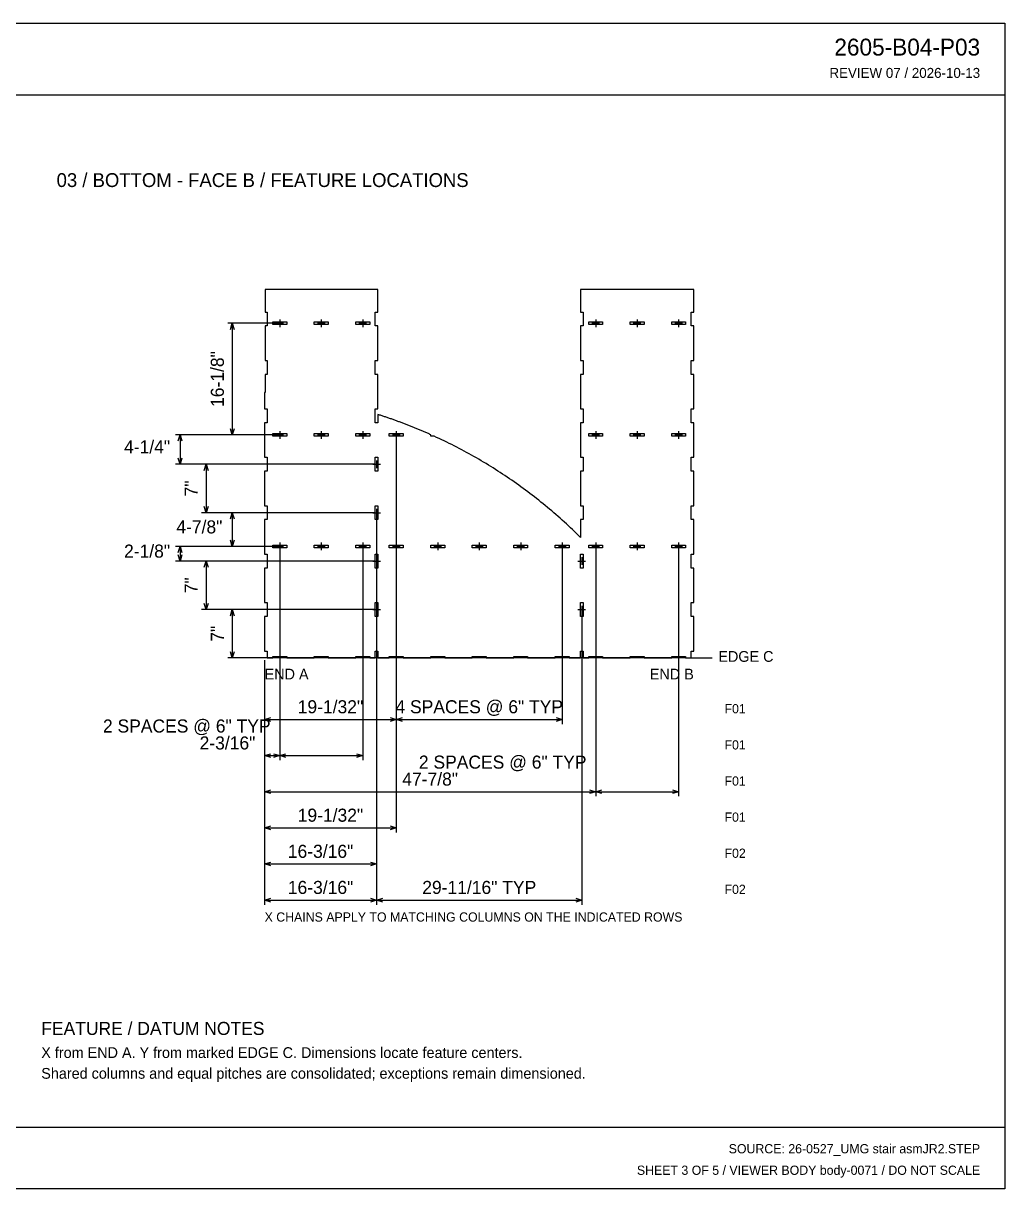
# Model space of a CAD drawing. Header units: inches. Extents: x 4 to 268, y 4 to 172.
# Drawn here: x 126.3 to 268.2, y 3.8 to 172.2 of the extents above; entities that cross this region are included whole.
import ezdxf
from ezdxf.enums import TextEntityAlignment as Align

# ---------------------------------------------------------------- set-up
doc = ezdxf.new("R2010")
doc.units = ezdxf.units.IN
doc.header["$MEASUREMENT"] = 0

msp = doc.modelspace()

# ---------------------------------------------------------------- linework, layer by layer
at = {"layer": 'ANNOTATION'}
for p, q in [((163.05, 128.86), (155.85, 128.86)), ((156.24, 127.97), (156.52, 128.86)), ((156.52, 128.86), (156.52, 112.74)), ((156.52, 128.86), (156.8, 127.97)), ((162.83, 128.86), (163.94, 128.86)), ((163.38, 129.42), (163.38, 128.31)), ((168.83, 128.86), (169.94, 128.86)), ((169.38, 129.42), (169.38, 128.31)), ((174.83, 128.86), (175.94, 128.86)), ((175.38, 129.42), (175.38, 128.31)), ((208.51, 128.86), (209.62, 128.86)), ((209.07, 129.42), (209.07, 128.31)), ((214.51, 128.86), (215.62, 128.86)), ((215.07, 129.42), (215.07, 128.31)), ((220.51, 128.86), (221.62, 128.86)), ((221.07, 129.42), (221.07, 128.31)), ((156.52, 112.74), (156.24, 113.62)), ((156.8, 113.62), (156.52, 112.74)), ((163.38, 113.29), (163.38, 112.18)), ((169.38, 113.29), (169.38, 112.18)), ((175.38, 113.29), (175.38, 112.18)), ((180.23, 113.29), (180.23, 112.18)), ((209.07, 113.29), (209.07, 112.18)), ((215.07, 113.29), (215.07, 112.18)), ((221.07, 113.29), (221.07, 112.18)), ((163.05, 112.74), (148.3, 112.74)), ((148.69, 111.85), (148.97, 112.74)), ((148.97, 112.74), (148.97, 108.49)), ((148.97, 112.74), (149.24, 111.85)), ((163.05, 112.74), (155.85, 112.74)), ((162.83, 112.74), (163.94, 112.74)), ((168.83, 112.74), (169.94, 112.74)), ((174.83, 112.74), (175.94, 112.74)), ((179.67, 112.74), (180.78, 112.74)), ((180.23, 112.4), (180.23, 55.26)), ((208.51, 112.74), (209.62, 112.74)), ((214.51, 112.74), (215.62, 112.74)), ((220.51, 112.74), (221.62, 112.74)), ((177.05, 108.49), (148.3, 108.49)), ((148.97, 108.49), (148.69, 109.38)), ((149.24, 109.38), (148.97, 108.49)), ((177.05, 108.49), (152.08, 108.49)), ((152.47, 107.6), (152.74, 108.49)), ((152.74, 108.49), (152.74, 101.49)), ((152.74, 108.49), (153.02, 107.6)), ((176.83, 108.49), (177.94, 108.49)), ((177.38, 109.04), (177.38, 107.93)), ((177.05, 101.49), (152.08, 101.49)), ((152.74, 101.49), (152.47, 102.38)), ((153.02, 102.38), (152.74, 101.49)), ((177.05, 101.49), (155.85, 101.49)), ((156.24, 100.6), (156.52, 101.49)), ((156.52, 101.49), (156.52, 96.61)), ((156.52, 101.49), (156.8, 100.6)), ((176.83, 101.49), (177.94, 101.49)), ((177.38, 102.04), (177.38, 100.93)), ((177.38, 101.15), (177.38, 50.04)), ((163.05, 96.61), (148.3, 96.61)), ((148.69, 95.72), (148.97, 96.61)), ((148.97, 96.61), (148.97, 94.49)), ((148.97, 96.61), (149.24, 95.72)), ((163.05, 96.61), (155.85, 96.61)), ((156.52, 96.61), (156.24, 97.5)), ((156.8, 97.5), (156.52, 96.61)), ((162.83, 96.61), (163.94, 96.61)), ((163.38, 97.17), (163.38, 96.06)), ((163.38, 96.28), (163.38, 65.71)), ((163.38, 96.28), (163.38, 65.71)), ((168.83, 96.61), (169.94, 96.61)), ((169.38, 97.17), (169.38, 96.06)), ((174.83, 96.61), (175.94, 96.61)), ((175.38, 97.17), (175.38, 96.06)), ((175.38, 96.28), (175.38, 65.71)), ((179.67, 96.61), (180.78, 96.61)), ((180.23, 97.17), (180.23, 96.06)), ((180.23, 96.28), (180.23, 70.93)), ((180.23, 96.28), (180.23, 70.93)), ((185.67, 96.61), (186.78, 96.61)), ((186.23, 97.17), (186.23, 96.06)), ((191.67, 96.61), (192.78, 96.61)), ((192.23, 97.17), (192.23, 96.06)), ((197.67, 96.61), (198.78, 96.61)), ((198.23, 97.17), (198.23, 96.06)), ((203.67, 96.61), (204.78, 96.61)), ((204.23, 97.17), (204.23, 96.06)), ((204.23, 96.28), (204.23, 70.93)), ((208.51, 96.61), (209.62, 96.61)), ((209.07, 97.17), (209.07, 96.06)), ((209.07, 96.28), (209.07, 60.49)), ((209.07, 96.28), (209.07, 60.49)), ((214.51, 96.61), (215.62, 96.61)), ((215.07, 97.17), (215.07, 96.06)), ((220.51, 96.61), (221.62, 96.61)), ((221.07, 97.17), (221.07, 96.06)), ((221.07, 96.28), (221.07, 60.49)), ((177.05, 94.49), (148.3, 94.49)), ((148.97, 94.49), (148.69, 95.38)), ((149.24, 95.38), (148.97, 94.49)), ((177.05, 94.49), (152.08, 94.49)), ((152.47, 93.6), (152.74, 94.49)), ((152.74, 94.49), (152.74, 87.49)), ((152.74, 94.49), (153.02, 93.6)), ((176.83, 94.49), (177.94, 94.49)), ((177.38, 95.04), (177.38, 93.93)), ((206.51, 94.49), (207.62, 94.49)), ((207.07, 95.04), (207.07, 93.93)), ((152.74, 87.49), (152.47, 88.38)), ((153.02, 88.38), (152.74, 87.49)), ((177.38, 88.04), (177.38, 86.93)), ((207.07, 88.04), (207.07, 86.93)), ((177.05, 87.49), (152.08, 87.49)), ((177.05, 87.49), (155.85, 87.49)), ((156.24, 86.6), (156.52, 87.49)), ((156.52, 87.49), (156.52, 80.49)), ((156.52, 87.49), (156.8, 86.6)), ((176.83, 87.49), (177.94, 87.49)), ((177.38, 87.15), (177.38, 44.82)), ((177.38, 87.15), (177.38, 44.82)), ((206.51, 87.49), (207.62, 87.49)), ((207.07, 87.15), (207.07, 44.82)), ((156.52, 80.49), (156.24, 81.38)), ((156.8, 81.38), (156.52, 80.49)), ((222.14, 80.49), (155.85, 80.49)), ((161.19, 80.15), (161.19, 70.93)), ((161.19, 80.15), (161.19, 65.71)), ((161.19, 80.15), (161.19, 60.49)), ((161.19, 80.15), (161.19, 55.26)), ((161.19, 80.15), (161.19, 50.04)), ((161.19, 80.15), (161.19, 44.82)), ((222.48, 80.49), (225.92, 80.49)), ((161.19, 71.6), (162.08, 71.88)), ((161.19, 71.6), (180.23, 71.6)), ((162.08, 71.32), (161.19, 71.6)), ((179.34, 71.88), (180.23, 71.6)), ((180.23, 71.6), (179.34, 71.32)), ((180.23, 71.6), (181.11, 71.88)), ((180.23, 71.6), (204.23, 71.6)), ((181.11, 71.32), (180.23, 71.6)), ((203.34, 71.88), (204.23, 71.6)), ((204.23, 71.6), (203.34, 71.32)), ((161.19, 66.38), (162.08, 66.65)), ((161.19, 66.38), (163.38, 66.38)), ((162.08, 66.1), (161.19, 66.38)), ((162.49, 66.65), (163.38, 66.38)), ((163.38, 66.38), (162.49, 66.1)), ((163.38, 66.38), (164.27, 66.65)), ((163.38, 66.38), (175.38, 66.38)), ((164.27, 66.1), (163.38, 66.38)), ((174.49, 66.65), (175.38, 66.38)), ((175.38, 66.38), (174.49, 66.1)), ((161.19, 61.15), (162.08, 61.43)), ((161.19, 61.15), (209.07, 61.15)), ((162.08, 60.88), (161.19, 61.15)), ((208.18, 61.43), (209.07, 61.15)), ((209.07, 61.15), (208.18, 60.88)), ((209.07, 61.15), (209.96, 61.43)), ((209.07, 61.15), (221.07, 61.15)), ((209.96, 60.88), (209.07, 61.15)), ((220.18, 61.43), (221.07, 61.15)), ((221.07, 61.15), (220.18, 60.88)), ((161.19, 55.93), (162.08, 56.21)), ((161.19, 55.93), (180.23, 55.93)), ((162.08, 55.65), (161.19, 55.93)), ((179.34, 56.21), (180.23, 55.93)), ((180.23, 55.93), (179.34, 55.65)), ((161.19, 50.71), (162.08, 50.99)), ((161.19, 50.71), (177.38, 50.71)), ((162.08, 50.43), (161.19, 50.71)), ((176.49, 50.99), (177.38, 50.71)), ((177.38, 50.71), (176.49, 50.43)), ((161.19, 45.49), (162.08, 45.76)), ((161.19, 45.49), (177.38, 45.49)), ((162.08, 45.21), (161.19, 45.49)), ((176.49, 45.76), (177.38, 45.49)), ((177.38, 45.49), (176.49, 45.21)), ((177.38, 45.49), (178.27, 45.76)), ((177.38, 45.49), (207.07, 45.49)), ((178.27, 45.21), (177.38, 45.49)), ((206.18, 45.76), (207.07, 45.49)), ((207.07, 45.49), (206.18, 45.21))]:
    msp.add_line(p, q, dxfattribs=at)
at = {"layer": 'OUTLINE'}
for p, q in [((3.78, 172.22), (268.22, 172.22)), ((268.22, 172.22), (268.22, 3.78)), ((3.78, 161.89), (268.22, 161.89)), ((177.57, 133.74), (161.26, 133.74)), ((161.26, 133.74), (161.26, 130.49)), ((177.57, 130.49), (177.57, 133.74)), ((223.26, 133.74), (206.88, 133.74)), ((206.88, 133.74), (206.88, 130.49)), ((223.26, 130.49), (223.26, 133.74)), ((161.26, 130.49), (161.57, 130.49)), ((161.57, 130.49), (161.57, 128.48)), ((177.19, 128.48), (177.19, 130.49)), ((177.19, 130.49), (177.57, 130.49)), ((206.88, 130.49), (207.26, 130.49)), ((207.26, 130.49), (207.26, 128.48)), ((222.88, 128.48), (222.88, 130.49)), ((222.88, 130.49), (223.26, 130.49)), ((161.57, 128.48), (161.26, 128.48)), ((161.26, 128.48), (161.26, 123.49)), ((162.38, 128.67), (162.38, 129.05)), ((162.38, 129.05), (164.39, 129.05)), ((164.39, 128.67), (162.38, 128.67)), ((164.39, 129.05), (164.39, 128.67)), ((168.38, 128.67), (168.38, 129.05)), ((168.38, 129.05), (170.39, 129.05)), ((170.39, 128.67), (168.38, 128.67)), ((170.39, 129.05), (170.39, 128.67)), ((174.38, 128.67), (174.38, 129.05)), ((174.38, 129.05), (176.39, 129.05)), ((176.39, 128.67), (174.38, 128.67)), ((176.39, 129.05), (176.39, 128.67)), ((177.57, 128.48), (177.19, 128.48)), ((177.57, 123.49), (177.57, 128.48)), ((207.26, 128.48), (206.88, 128.48)), ((206.88, 128.48), (206.88, 123.49)), ((208.06, 128.67), (208.06, 129.05)), ((208.06, 129.05), (210.07, 129.05)), ((210.07, 128.67), (208.06, 128.67)), ((210.07, 129.05), (210.07, 128.67)), ((214.06, 128.67), (214.06, 129.05)), ((214.06, 129.05), (216.07, 129.05)), ((216.07, 128.67), (214.06, 128.67)), ((216.07, 129.05), (216.07, 128.67)), ((220.06, 128.67), (220.06, 129.05)), ((220.06, 129.05), (222.07, 129.05)), ((222.07, 128.67), (220.06, 128.67)), ((222.07, 129.05), (222.07, 128.67)), ((223.26, 128.48), (222.88, 128.48)), ((223.26, 123.49), (223.26, 128.48)), ((161.26, 123.49), (161.57, 123.49)), ((161.57, 123.49), (161.57, 121.48)), ((177.19, 121.48), (177.19, 123.49)), ((177.19, 123.49), (177.57, 123.49)), ((206.88, 123.49), (207.26, 123.49)), ((207.26, 123.49), (207.26, 121.48)), ((222.88, 121.48), (222.88, 123.49)), ((222.88, 123.49), (223.26, 123.49)), ((161.57, 121.48), (161.26, 121.48)), ((161.26, 121.48), (161.26, 118.88)), ((177.57, 121.48), (177.19, 121.48)), ((177.57, 116.49), (177.57, 121.48)), ((207.26, 121.48), (206.88, 121.48)), ((206.88, 121.48), (206.88, 116.49)), ((223.26, 121.48), (222.88, 121.48)), ((223.26, 116.49), (223.26, 121.48)), ((161.2, 118.88), (161.19, 118.88)), ((161.19, 118.88), (161.19, 118.88)), ((161.19, 118.88), (161.19, 118.88)), ((161.19, 118.88), (161.19, 118.88)), ((161.19, 118.88), (161.19, 118.88)), ((161.19, 118.88), (161.19, 118.88)), ((161.19, 118.88), (161.19, 118.88)), ((161.19, 118.88), (161.19, 116.49)), ((161.21, 118.88), (161.2, 118.88)), ((161.2, 118.88), (161.2, 118.88)), ((161.2, 118.88), (161.2, 118.88)), ((161.2, 118.88), (161.2, 118.88)), ((161.2, 118.88), (161.2, 118.88)), ((161.2, 118.88), (161.2, 118.88)), ((161.2, 118.88), (161.2, 118.88)), ((161.2, 118.88), (161.2, 118.88)), ((161.2, 118.88), (161.2, 118.88)), ((161.22, 118.88), (161.21, 118.88)), ((161.21, 118.88), (161.21, 118.88)), ((161.21, 118.88), (161.21, 118.88)), ((161.21, 118.88), (161.21, 118.88)), ((161.21, 118.88), (161.21, 118.88)), ((161.21, 118.88), (161.21, 118.88)), ((161.21, 118.88), (161.21, 118.88)), ((161.21, 118.88), (161.21, 118.88)), ((161.21, 118.88), (161.21, 118.88)), ((161.21, 118.88), (161.21, 118.88)), ((161.23, 118.88), (161.22, 118.88)), ((161.22, 118.88), (161.22, 118.88)), ((161.22, 118.88), (161.22, 118.88)), ((161.22, 118.88), (161.22, 118.88)), ((161.22, 118.88), (161.22, 118.88)), ((161.22, 118.88), (161.22, 118.88)), ((161.22, 118.88), (161.22, 118.88)), ((161.22, 118.88), (161.22, 118.88)), ((161.22, 118.88), (161.22, 118.88)), ((161.24, 118.88), (161.23, 118.88)), ((161.23, 118.88), (161.23, 118.88)), ((161.23, 118.88), (161.23, 118.88)), ((161.23, 118.88), (161.23, 118.88)), ((161.23, 118.88), (161.23, 118.88)), ((161.23, 118.88), (161.23, 118.88)), ((161.23, 118.88), (161.23, 118.88)), ((161.23, 118.88), (161.23, 118.88)), ((161.23, 118.88), (161.23, 118.88)), ((161.25, 118.88), (161.24, 118.88)), ((161.24, 118.88), (161.24, 118.88)), ((161.24, 118.88), (161.24, 118.88)), ((161.24, 118.88), (161.24, 118.88)), ((161.24, 118.88), (161.24, 118.88)), ((161.24, 118.88), (161.24, 118.88)), ((161.24, 118.88), (161.24, 118.88)), ((161.24, 118.88), (161.24, 118.88)), ((161.24, 118.88), (161.24, 118.88)), ((161.24, 118.88), (161.24, 118.88)), ((161.26, 118.88), (161.25, 118.88)), ((161.25, 118.88), (161.25, 118.88)), ((161.25, 118.88), (161.25, 118.88)), ((161.25, 118.88), (161.25, 118.88)), ((161.25, 118.88), (161.25, 118.88)), ((161.25, 118.88), (161.25, 118.88)), ((161.25, 118.88), (161.25, 118.88)), ((161.25, 118.88), (161.25, 118.88)), ((161.25, 118.88), (161.25, 118.88)), ((161.26, 118.88), (161.26, 118.88)), ((161.19, 116.49), (161.57, 116.49)), ((161.57, 116.49), (161.57, 114.48)), ((177.19, 114.48), (177.19, 116.49)), ((177.19, 116.49), (177.57, 116.49)), ((206.88, 116.49), (207.26, 116.49)), ((207.26, 116.49), (207.26, 114.48)), ((222.88, 114.48), (222.88, 116.49)), ((222.88, 116.49), (223.26, 116.49)), ((177.7, 115.64), (177.57, 115.68)), ((177.57, 115.68), (177.57, 114.48)), ((177.82, 115.6), (177.7, 115.64)), ((177.94, 115.56), (177.82, 115.6)), ((178.06, 115.52), (177.94, 115.56)), ((178.18, 115.48), (178.06, 115.52)), ((178.3, 115.44), (178.18, 115.48)), ((178.43, 115.4), (178.3, 115.44)), ((178.55, 115.36), (178.43, 115.4)), ((178.67, 115.32), (178.55, 115.36)), ((178.79, 115.28), (178.67, 115.32)), ((178.91, 115.24), (178.79, 115.28)), ((179.03, 115.2), (178.91, 115.24)), ((179.15, 115.15), (179.03, 115.2)), ((179.27, 115.11), (179.15, 115.15)), ((179.4, 115.07), (179.27, 115.11)), ((179.52, 115.03), (179.4, 115.07)), ((179.64, 114.99), (179.52, 115.03)), ((179.76, 114.94), (179.64, 114.99)), ((179.88, 114.9), (179.76, 114.94)), ((180, 114.86), (179.88, 114.9)), ((180.12, 114.81), (180, 114.86)), ((180.24, 114.77), (180.12, 114.81)), ((180.36, 114.73), (180.24, 114.77)), ((180.48, 114.68), (180.36, 114.73)), ((180.6, 114.64), (180.48, 114.68)), ((180.72, 114.6), (180.6, 114.64)), ((180.84, 114.55), (180.72, 114.6)), ((180.96, 114.51), (180.84, 114.55)), ((161.57, 114.48), (161.19, 114.48)), ((161.19, 114.48), (161.19, 109.49)), ((162.38, 112.54), (162.38, 112.93)), ((162.38, 112.93), (164.39, 112.93)), ((164.39, 112.93), (164.39, 112.54)), ((168.38, 112.54), (168.38, 112.93)), ((168.38, 112.93), (170.39, 112.93)), ((170.39, 112.93), (170.39, 112.54)), ((174.38, 112.54), (174.38, 112.93)), ((174.38, 112.93), (176.39, 112.93)), ((176.39, 112.93), (176.39, 112.54)), ((177.57, 114.48), (177.19, 114.48)), ((179.22, 112.54), (179.22, 112.93)), ((179.22, 112.93), (181.23, 112.93)), ((181.08, 114.46), (180.96, 114.51)), ((181.2, 114.42), (181.08, 114.46)), ((181.32, 114.37), (181.2, 114.42)), ((181.23, 112.93), (181.23, 112.54)), ((181.44, 114.33), (181.32, 114.37)), ((181.56, 114.28), (181.44, 114.33)), ((181.68, 114.23), (181.56, 114.28)), ((181.8, 114.19), (181.68, 114.23)), ((181.92, 114.14), (181.8, 114.19)), ((182.03, 114.1), (181.92, 114.14)), ((182.15, 114.05), (182.03, 114.1)), ((182.27, 114), (182.15, 114.05)), ((182.39, 113.96), (182.27, 114)), ((182.51, 113.91), (182.39, 113.96)), ((182.63, 113.86), (182.51, 113.91)), ((182.75, 113.81), (182.63, 113.86)), ((182.87, 113.76), (182.75, 113.81)), ((182.98, 113.72), (182.87, 113.76)), ((183.1, 113.67), (182.98, 113.72)), ((183.22, 113.62), (183.1, 113.67)), ((183.34, 113.57), (183.22, 113.62)), ((183.46, 113.52), (183.34, 113.57)), ((183.58, 113.47), (183.46, 113.52)), ((183.69, 113.42), (183.58, 113.47)), ((183.81, 113.37), (183.69, 113.42)), ((183.93, 113.32), (183.81, 113.37)), ((184.05, 113.27), (183.93, 113.32)), ((184.16, 113.22), (184.05, 113.27)), ((184.28, 113.17), (184.16, 113.22)), ((184.4, 113.12), (184.28, 113.17)), ((184.52, 113.07), (184.4, 113.12)), ((184.63, 113.02), (184.52, 113.07)), ((184.75, 112.97), (184.63, 113.02)), ((184.87, 112.92), (184.75, 112.97)), ((184.99, 112.87), (184.87, 112.92)), ((185.1, 112.81), (184.99, 112.87)), ((207.26, 114.48), (206.88, 114.48)), ((206.88, 114.48), (206.88, 109.49)), ((208.06, 112.54), (208.06, 112.93)), ((208.06, 112.93), (210.07, 112.93)), ((210.07, 112.93), (210.07, 112.54)), ((214.06, 112.54), (214.06, 112.93)), ((214.06, 112.93), (216.07, 112.93)), ((216.07, 112.93), (216.07, 112.54)), ((220.06, 112.54), (220.06, 112.93)), ((220.06, 112.93), (222.07, 112.93)), ((222.07, 112.93), (222.07, 112.54)), ((223.26, 114.48), (222.88, 114.48)), ((223.26, 109.49), (223.26, 114.48)), ((164.39, 112.54), (162.38, 112.54)), ((170.39, 112.54), (168.38, 112.54)), ((176.39, 112.54), (174.38, 112.54)), ((181.23, 112.54), (179.22, 112.54)), ((185.22, 112.76), (185.1, 112.81)), ((185.22, 112.54), (185.22, 112.76)), ((185.71, 112.54), (185.22, 112.54)), ((186.07, 112.37), (185.71, 112.54)), ((186.44, 112.2), (186.07, 112.37)), ((186.81, 112.03), (186.44, 112.2)), ((187.17, 111.86), (186.81, 112.03)), ((187.53, 111.68), (187.17, 111.86)), ((187.9, 111.5), (187.53, 111.68)), ((188.26, 111.32), (187.9, 111.5)), ((188.62, 111.14), (188.26, 111.32)), ((210.07, 112.54), (208.06, 112.54)), ((216.07, 112.54), (214.06, 112.54)), ((222.07, 112.54), (220.06, 112.54)), ((161.19, 109.49), (161.57, 109.49)), ((161.57, 109.49), (161.57, 107.48)), ((177.19, 109.49), (177.57, 109.49)), ((177.19, 107.48), (177.19, 109.49)), ((177.57, 109.49), (177.57, 107.48)), ((188.98, 110.95), (188.62, 111.14)), ((189.34, 110.77), (188.98, 110.95)), ((189.7, 110.58), (189.34, 110.77)), ((190.05, 110.39), (189.7, 110.58)), ((190.41, 110.19), (190.05, 110.39)), ((190.76, 110), (190.41, 110.19)), ((191.11, 109.8), (190.76, 110)), ((191.47, 109.6), (191.11, 109.8)), ((191.82, 109.4), (191.47, 109.6)), ((206.88, 109.49), (207.26, 109.49)), ((207.26, 109.49), (207.26, 107.48)), ((222.88, 107.48), (222.88, 109.49)), ((222.88, 109.49), (223.26, 109.49)), ((192.17, 109.2), (191.82, 109.4)), ((192.52, 109), (192.17, 109.2)), ((192.86, 108.79), (192.52, 109)), ((193.21, 108.58), (192.86, 108.79)), ((193.56, 108.37), (193.21, 108.58)), ((193.9, 108.16), (193.56, 108.37)), ((194.24, 107.95), (193.9, 108.16)), ((194.59, 107.73), (194.24, 107.95)), ((161.57, 107.48), (161.19, 107.48)), ((161.19, 107.48), (161.19, 102.49)), ((177.57, 107.48), (177.19, 107.48)), ((194.93, 107.51), (194.59, 107.73)), ((195.27, 107.29), (194.93, 107.51)), ((195.6, 107.07), (195.27, 107.29)), ((195.94, 106.85), (195.6, 107.07)), ((196.28, 106.62), (195.94, 106.85)), ((196.61, 106.4), (196.28, 106.62)), ((196.94, 106.17), (196.61, 106.4)), ((197.28, 105.94), (196.94, 106.17)), ((207.26, 107.48), (206.88, 107.48)), ((206.88, 107.48), (206.88, 102.49)), ((223.26, 107.48), (222.88, 107.48)), ((223.26, 102.49), (223.26, 107.48)), ((197.61, 105.7), (197.28, 105.94)), ((197.94, 105.47), (197.61, 105.7)), ((198.26, 105.23), (197.94, 105.47)), ((198.59, 105), (198.26, 105.23)), ((198.92, 104.76), (198.59, 105)), ((199.24, 104.51), (198.92, 104.76)), ((199.56, 104.27), (199.24, 104.51)), ((199.88, 104.02), (199.56, 104.27)), ((200.2, 103.78), (199.88, 104.02)), ((200.52, 103.53), (200.2, 103.78)), ((200.84, 103.28), (200.52, 103.53)), ((201.16, 103.03), (200.84, 103.28)), ((201.47, 102.77), (201.16, 103.03)), ((201.78, 102.52), (201.47, 102.77)), ((161.19, 102.49), (161.57, 102.49)), ((161.57, 102.49), (161.57, 100.48)), ((177.19, 102.49), (177.57, 102.49)), ((177.19, 100.48), (177.19, 102.49)), ((177.57, 102.49), (177.57, 100.48)), ((202.1, 102.26), (201.78, 102.52)), ((202.41, 102), (202.1, 102.26)), ((202.71, 101.74), (202.41, 102)), ((203.02, 101.48), (202.71, 101.74)), ((203.33, 101.21), (203.02, 101.48)), ((203.63, 100.95), (203.33, 101.21)), ((206.88, 102.49), (207.26, 102.49)), ((207.26, 102.49), (207.26, 100.48)), ((222.88, 100.48), (222.88, 102.49)), ((222.88, 102.49), (223.26, 102.49)), ((161.57, 100.48), (161.19, 100.48)), ((161.19, 100.48), (161.19, 95.49)), ((177.57, 100.48), (177.19, 100.48)), ((203.94, 100.68), (203.63, 100.95)), ((204.24, 100.41), (203.94, 100.68)), ((204.54, 100.14), (204.24, 100.41)), ((204.84, 99.87), (204.54, 100.14)), ((205.13, 99.59), (204.84, 99.87)), ((205.43, 99.31), (205.13, 99.59)), ((207.26, 100.48), (206.88, 100.48)), ((206.88, 100.48), (206.88, 97.91)), ((223.26, 100.48), (222.88, 100.48)), ((223.26, 95.49), (223.26, 100.48)), ((205.72, 99.04), (205.43, 99.31)), ((206.01, 98.76), (205.72, 99.04)), ((206.3, 98.48), (206.01, 98.76)), ((206.59, 98.19), (206.3, 98.48)), ((206.88, 97.91), (206.59, 98.19)), ((162.38, 96.42), (162.38, 96.8)), ((162.38, 96.8), (164.39, 96.8)), ((164.39, 96.42), (162.38, 96.42)), ((164.39, 96.8), (164.39, 96.42)), ((168.38, 96.42), (168.38, 96.8)), ((168.38, 96.8), (170.39, 96.8)), ((170.39, 96.42), (168.38, 96.42)), ((170.39, 96.8), (170.39, 96.42)), ((174.38, 96.42), (174.38, 96.8)), ((174.38, 96.8), (176.39, 96.8)), ((176.39, 96.42), (174.38, 96.42)), ((176.39, 96.8), (176.39, 96.42)), ((179.22, 96.42), (179.22, 96.8)), ((179.22, 96.8), (181.23, 96.8)), ((181.23, 96.42), (179.22, 96.42)), ((181.23, 96.8), (181.23, 96.42)), ((185.22, 96.42), (185.22, 96.8)), ((185.22, 96.8), (187.23, 96.8)), ((187.23, 96.42), (185.22, 96.42)), ((187.23, 96.8), (187.23, 96.42)), ((191.22, 96.42), (191.22, 96.8)), ((191.22, 96.8), (193.23, 96.8)), ((193.23, 96.42), (191.22, 96.42)), ((193.23, 96.8), (193.23, 96.42)), ((197.22, 96.42), (197.22, 96.8)), ((197.22, 96.8), (199.23, 96.8)), ((199.23, 96.42), (197.22, 96.42)), ((199.23, 96.8), (199.23, 96.42)), ((203.22, 96.42), (203.22, 96.8)), ((203.22, 96.8), (205.23, 96.8)), ((205.23, 96.42), (203.22, 96.42)), ((205.23, 96.8), (205.23, 96.42)), ((208.06, 96.42), (208.06, 96.8)), ((208.06, 96.8), (210.07, 96.8)), ((210.07, 96.42), (208.06, 96.42)), ((210.07, 96.8), (210.07, 96.42)), ((214.06, 96.42), (214.06, 96.8)), ((214.06, 96.8), (216.07, 96.8)), ((216.07, 96.42), (214.06, 96.42)), ((216.07, 96.8), (216.07, 96.42)), ((220.06, 96.42), (220.06, 96.8)), ((220.06, 96.8), (222.07, 96.8)), ((222.07, 96.42), (220.06, 96.42)), ((222.07, 96.8), (222.07, 96.42)), ((161.19, 95.49), (161.57, 95.49)), ((161.57, 95.49), (161.57, 93.48)), ((177.19, 95.49), (177.57, 95.49)), ((177.19, 93.48), (177.19, 95.49)), ((177.57, 95.49), (177.57, 93.48)), ((206.88, 95.49), (207.26, 95.49)), ((206.88, 93.48), (206.88, 95.49)), ((207.26, 95.49), (207.26, 93.48)), ((222.88, 93.48), (222.88, 95.49)), ((222.88, 95.49), (223.26, 95.49)), ((161.57, 93.48), (161.19, 93.48)), ((161.19, 93.48), (161.19, 88.49)), ((177.57, 93.48), (177.19, 93.48)), ((207.26, 93.48), (206.88, 93.48)), ((223.26, 93.48), (222.88, 93.48)), ((223.26, 88.49), (223.26, 93.48)), ((161.19, 88.49), (161.57, 88.49)), ((161.57, 88.49), (161.57, 86.48)), ((177.19, 88.49), (177.57, 88.49)), ((177.19, 86.48), (177.19, 88.49)), ((177.57, 88.49), (177.57, 86.48)), ((206.88, 88.49), (207.26, 88.49)), ((206.88, 86.48), (206.88, 88.49)), ((207.26, 88.49), (207.26, 86.48)), ((222.88, 86.48), (222.88, 88.49)), ((222.88, 88.49), (223.26, 88.49)), ((161.57, 86.48), (161.19, 86.48)), ((161.19, 86.48), (161.19, 81.49)), ((177.57, 86.48), (177.19, 86.48)), ((207.26, 86.48), (206.88, 86.48)), ((223.26, 86.48), (222.88, 86.48)), ((223.26, 81.49), (223.26, 86.48)), ((161.19, 81.49), (161.57, 81.49)), ((161.57, 81.49), (161.57, 80.49)), ((177.19, 80.49), (177.19, 81.49)), ((177.19, 81.49), (177.57, 81.49)), ((177.57, 81.49), (177.57, 80.49)), ((206.88, 80.49), (206.88, 81.49)), ((206.88, 81.49), (207.26, 81.49)), ((207.26, 81.49), (207.26, 80.49)), ((222.88, 80.49), (222.88, 81.49)), ((222.88, 81.49), (223.26, 81.49)), ((161.57, 80.49), (162.38, 80.49)), ((162.38, 80.49), (162.38, 80.68)), ((162.38, 80.68), (164.39, 80.68)), ((164.39, 80.68), (164.39, 80.49)), ((164.39, 80.49), (168.38, 80.49)), ((168.38, 80.49), (168.38, 80.68)), ((168.38, 80.68), (170.39, 80.68)), ((170.39, 80.68), (170.39, 80.49)), ((170.39, 80.49), (174.38, 80.49)), ((174.38, 80.49), (174.38, 80.68)), ((174.38, 80.68), (176.39, 80.68)), ((176.39, 80.68), (176.39, 80.49)), ((176.39, 80.49), (177.19, 80.49)), ((177.57, 80.49), (179.22, 80.49)), ((179.22, 80.49), (179.22, 80.68)), ((179.22, 80.68), (181.23, 80.68)), ((181.23, 80.68), (181.23, 80.49)), ((181.23, 80.49), (185.22, 80.49)), ((185.22, 80.49), (185.22, 80.68)), ((185.22, 80.68), (187.23, 80.68)), ((187.23, 80.68), (187.23, 80.49)), ((187.23, 80.49), (191.22, 80.49)), ((191.22, 80.49), (191.22, 80.68)), ((191.22, 80.68), (193.23, 80.68)), ((193.23, 80.68), (193.23, 80.49)), ((193.23, 80.49), (197.22, 80.49)), ((197.22, 80.49), (197.22, 80.68)), ((197.22, 80.68), (199.23, 80.68)), ((199.23, 80.68), (199.23, 80.49)), ((199.23, 80.49), (203.22, 80.49)), ((203.22, 80.49), (203.22, 80.68)), ((203.22, 80.68), (205.23, 80.68)), ((205.23, 80.68), (205.23, 80.49)), ((205.23, 80.49), (206.88, 80.49)), ((207.26, 80.49), (208.06, 80.49)), ((208.06, 80.49), (208.06, 80.68)), ((208.06, 80.68), (210.07, 80.68)), ((210.07, 80.68), (210.07, 80.49)), ((210.07, 80.49), (214.06, 80.49)), ((214.06, 80.49), (214.06, 80.68)), ((214.06, 80.68), (216.07, 80.68)), ((216.07, 80.68), (216.07, 80.49)), ((216.07, 80.49), (220.06, 80.49)), ((220.06, 80.49), (220.06, 80.68)), ((220.06, 80.68), (222.07, 80.68)), ((222.07, 80.68), (222.07, 80.49)), ((222.07, 80.49), (222.88, 80.49)), ((3.78, 12.67), (268.22, 12.67)), ((268.22, 3.78), (3.78, 3.78))]:
    msp.add_line(p, q, dxfattribs=at)

# ---------------------------------------------------------------- texts
at = {"layer": 'ANNOTATION'}
for s, height, p in [('2605-B04-P03', 2.4444, (264.67, 167.56)), ('REVIEW 07 / 2026-10-13', 1.4444, (264.67, 164.33)), ('4-1/4"', 1.889, (147.52, 110.06)), ('4-7/8"', 1.889, (155.08, 98.49)), ('2-1/8"', 1.889, (147.52, 94.99)), ('END B', 1.556, (223.26, 77.38)), ('2 SPACES @ 6" TYP', 1.8889, (162.05, 69.71)), ('2-3/16"', 1.889, (159.85, 67.26)), ('2 SPACES @ 6" TYP', 1.8889, (207.74, 64.49)), ('SOURCE: 26-0527_UMG stair asmJR2.STEP', 1.3333, (264.67, 8.89)), ('SHEET 3 OF 5 / VIEWER BODY body-0071 / DO NOT SCALE', 1.3333, (264.67, 5.78))]:
    msp.add_text(s, height=height, dxfattribs=at).set_placement(p, align=Align.RIGHT)
for s, height, p in [('03 / BOTTOM - FACE B / FEATURE LOCATIONS', 2, (131.11, 148.56)), ('EDGE C', 1.556, (226.81, 79.93)), ('END A', 1.556, (161.19, 77.38)), ('F01', 1.333, (227.7, 72.49)), ('F01', 1.333, (227.7, 67.26)), ('F01', 1.333, (227.7, 62.04)), ('F01', 1.333, (227.7, 56.82)), ('F02', 1.333, (227.7, 51.6)), ('F02', 1.333, (227.7, 46.38)), ('X CHAINS APPLY TO MATCHING COLUMNS ON THE INDICATED ROWS', 1.3333, (161.19, 42.38)), ('FEATURE / DATUM NOTES', 1.8889, (128.89, 26)), ('X from END A. Y from marked EDGE C. Dimensions locate feature centers.', 1.5556, (128.89, 22.67)), ('Shared columns and equal pitches are consolidated; exceptions remain dimensioned.', 1.5556, (128.89, 19.67))]:
    msp.add_text(s, height=height, dxfattribs=at).set_placement(p)
for s, p in [('16-1/8"', (155.3, 120.8)), ('7"', (151.52, 104.99)), ('7"', (151.52, 90.99)), ('7"', (155.3, 83.99))]:
    msp.add_text(s, height=1.889, rotation=90, dxfattribs=at).set_placement(p, align=Align.CENTER)
for s, height, p in [('19-1/32"', 1.889, (170.71, 72.49)), ('4 SPACES @ 6" TYP', 1.8889, (192.23, 72.49)), ('47-7/8"', 1.889, (185.13, 62.04)), ('19-1/32"', 1.889, (170.71, 56.82)), ('16-3/16"', 1.889, (169.28, 51.6)), ('16-3/16"', 1.889, (169.28, 46.38)), ('29-11/16" TYP', 1.8889, (192.23, 46.38))]:
    msp.add_text(s, height=height, dxfattribs=at).set_placement(p, align=Align.CENTER)

doc.saveas('drawing.dxf')
